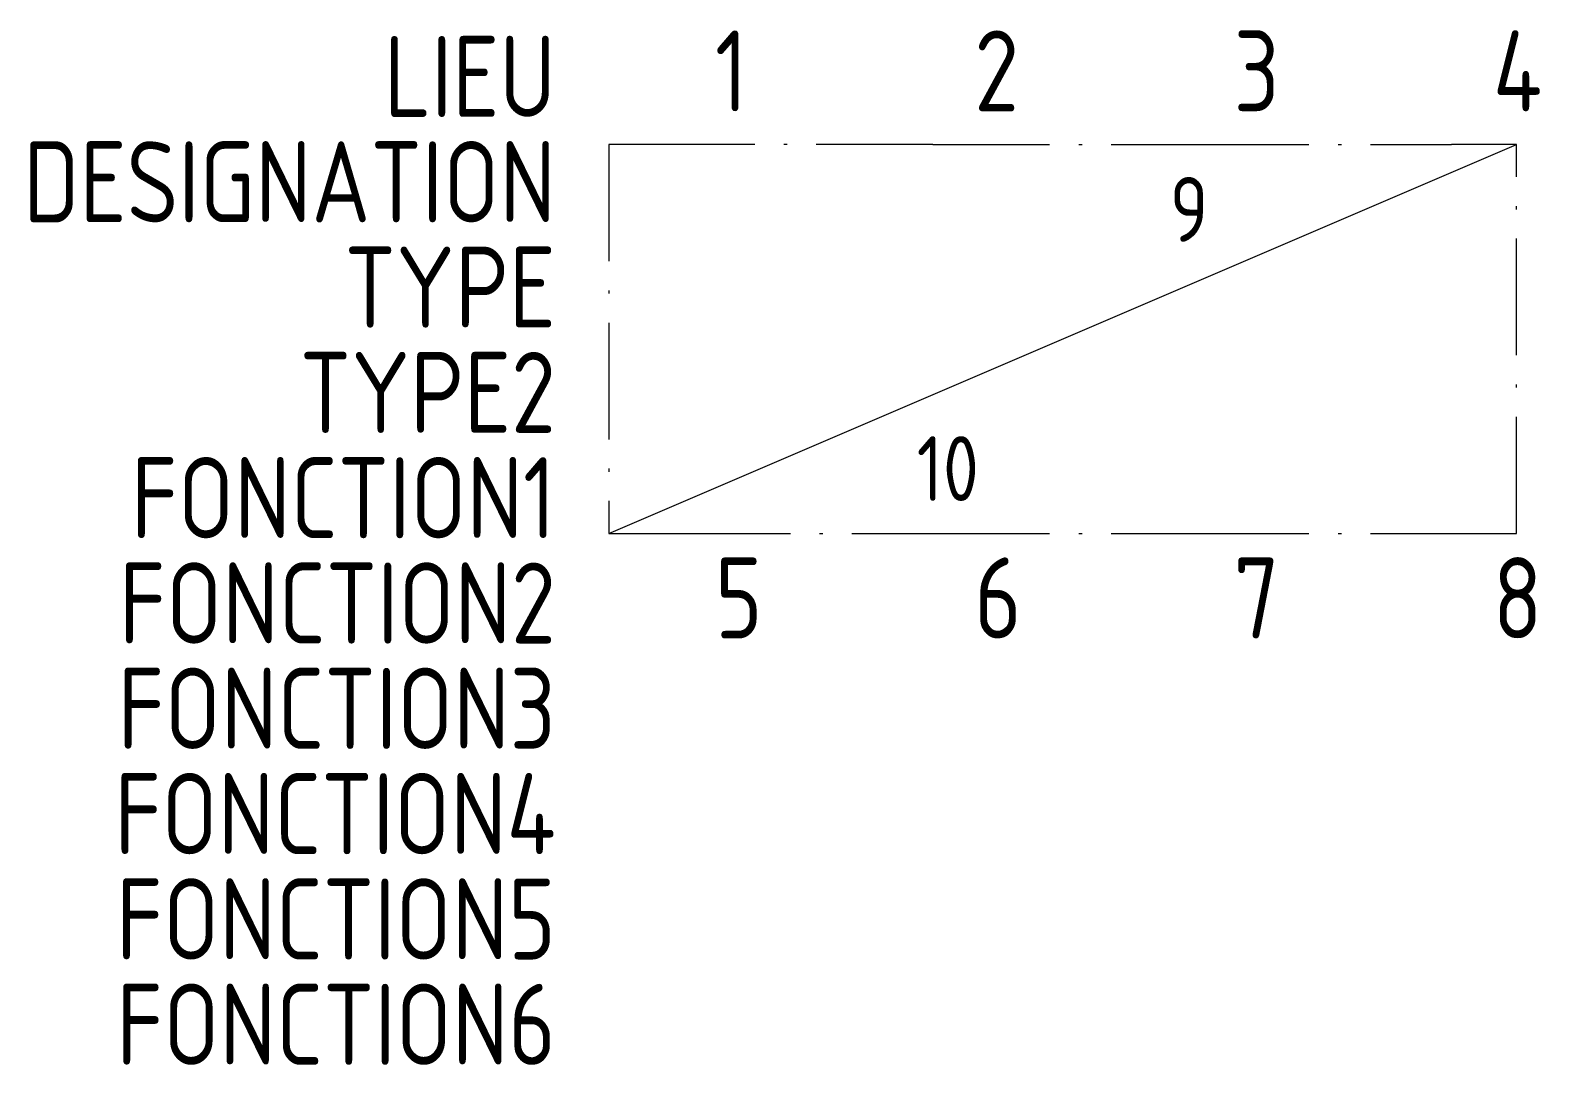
# Model space of a CAD drawing. Extents: x -1604.5 to -1557.9, y -908 to -876.1.
import ezdxf
from ezdxf.enums import TextEntityAlignment as Align

# ---------------------------------------------------------------- set-up
doc = ezdxf.new("R2010")
doc.units = 0
doc.linetypes.add('ACAD_ISO10W100', pattern=[18, 12, -3, 0, -3])
for name, color, linetype in [('SYMB_BOITE', 6, 'ACAD_ISO10W100'), ('SYMB_FIL_FIN', 1, 'CONTINUOUS'), ('SYMB_TXT_CONTACT', 2, 'CONTINUOUS'), ('SYMB_TXT_NOM', 3, 'CONTINUOUS')]:
    doc.layers.add(name, color=color, linetype=linetype)
doc.styles.add('NET2_5', font='isocp.shx', dxfattribs={"width": 0.9, "height": 2.5})
doc.styles.add('NET_2', font='isocp.shx', dxfattribs={"width": 0.9, "height": 2})

msp = doc.modelspace()

# ---------------------------------------------------------------- linework, layer by layer
at = {"layer": 'SYMB_BOITE', "ltscale": 0.3}
for p, q in [((-1576.634, -879.593), (-1568.634, -879.593)), ((-1568.634, -879.593), (-1560.634, -879.593)), ((-1576.634, -891.593), (-1568.634, -891.593)), ((-1568.634, -891.593), (-1560.634, -891.593))]:
    msp.add_line(p, q, dxfattribs=at)
for points in [[(-1584.634, -879.593), (-1586.634, -879.593), (-1586.634, -891.593)], [(-1576.634, -879.593), (-1584.634, -879.593)], [(-1560.634, -891.593), (-1558.634, -891.593), (-1558.634, -879.593), (-1560.634, -879.593)], [(-1586.634, -891.593), (-1584.634, -891.593)], [(-1584.634, -891.593), (-1576.634, -891.593)]]:
    msp.add_lwpolyline(points, dxfattribs=at)
at = {"layer": 'SYMB_FIL_FIN'}
msp.add_line((-1586.634, -891.593), (-1558.634, -879.593), dxfattribs=at)

# ---------------------------------------------------------------- texts
at = {"layer": 'SYMB_TXT_CONTACT', "style": 'NET2_5', "width": 0.9, "flags": 8}
for tag, p, s in [('1', (-1583.359, -878.572), '1'), ('2', (-1575.359, -878.572), '2'), ('3', (-1567.359, -878.572), '3'), ('4', (-1559.359, -878.572), '4'), ('5', (-1583.359, -894.833), '5'), ('6', (-1575.359, -894.833), '6'), ('7', (-1567.359, -894.833), '7'), ('8', (-1559.359, -894.833), '8')]:
    msp.add_attdef(tag, p, s, height=2.5, dxfattribs=at)
at = {"layer": 'SYMB_TXT_CONTACT', "style": 'NET_2', "width": 0.9, "flags": 8}
msp.add_attdef('9', text='9', height=2, dxfattribs=at).set_placement((-1568.134, -881.593), align=Align.MIDDLE_RIGHT)
msp.add_attdef('10', text='10', height=2, dxfattribs=at).set_placement((-1577.134, -889.593), align=Align.MIDDLE_LEFT)
at = {"layer": 'SYMB_TXT_NOM', "style": 'NET2_5', "width": 0.9, "flags": 8}
for tag, text, p in [('LIEU', '', (-1588.269, -878.743)), ('DESIGNATION', 'U?', (-1588.269, -881.993)), ('TYPE', 'V', (-1588.269, -885.243)), ('TYPE2', 'A', (-1588.269, -888.493)), ('FONCTION1', '', (-1588.269, -891.743)), ('FONCTION2', '', (-1588.269, -894.993)), ('FONCTION3', '', (-1588.269, -898.243)), ('FONCTION4', '', (-1588.269, -901.493)), ('FONCTION5', '', (-1588.269, -904.743)), ('FONCTION6', '', (-1588.269, -907.993))]:
    msp.add_attdef(tag, text=text, height=2.5, dxfattribs=at).set_placement(p, align=Align.RIGHT)

doc.saveas('drawing.dxf')
